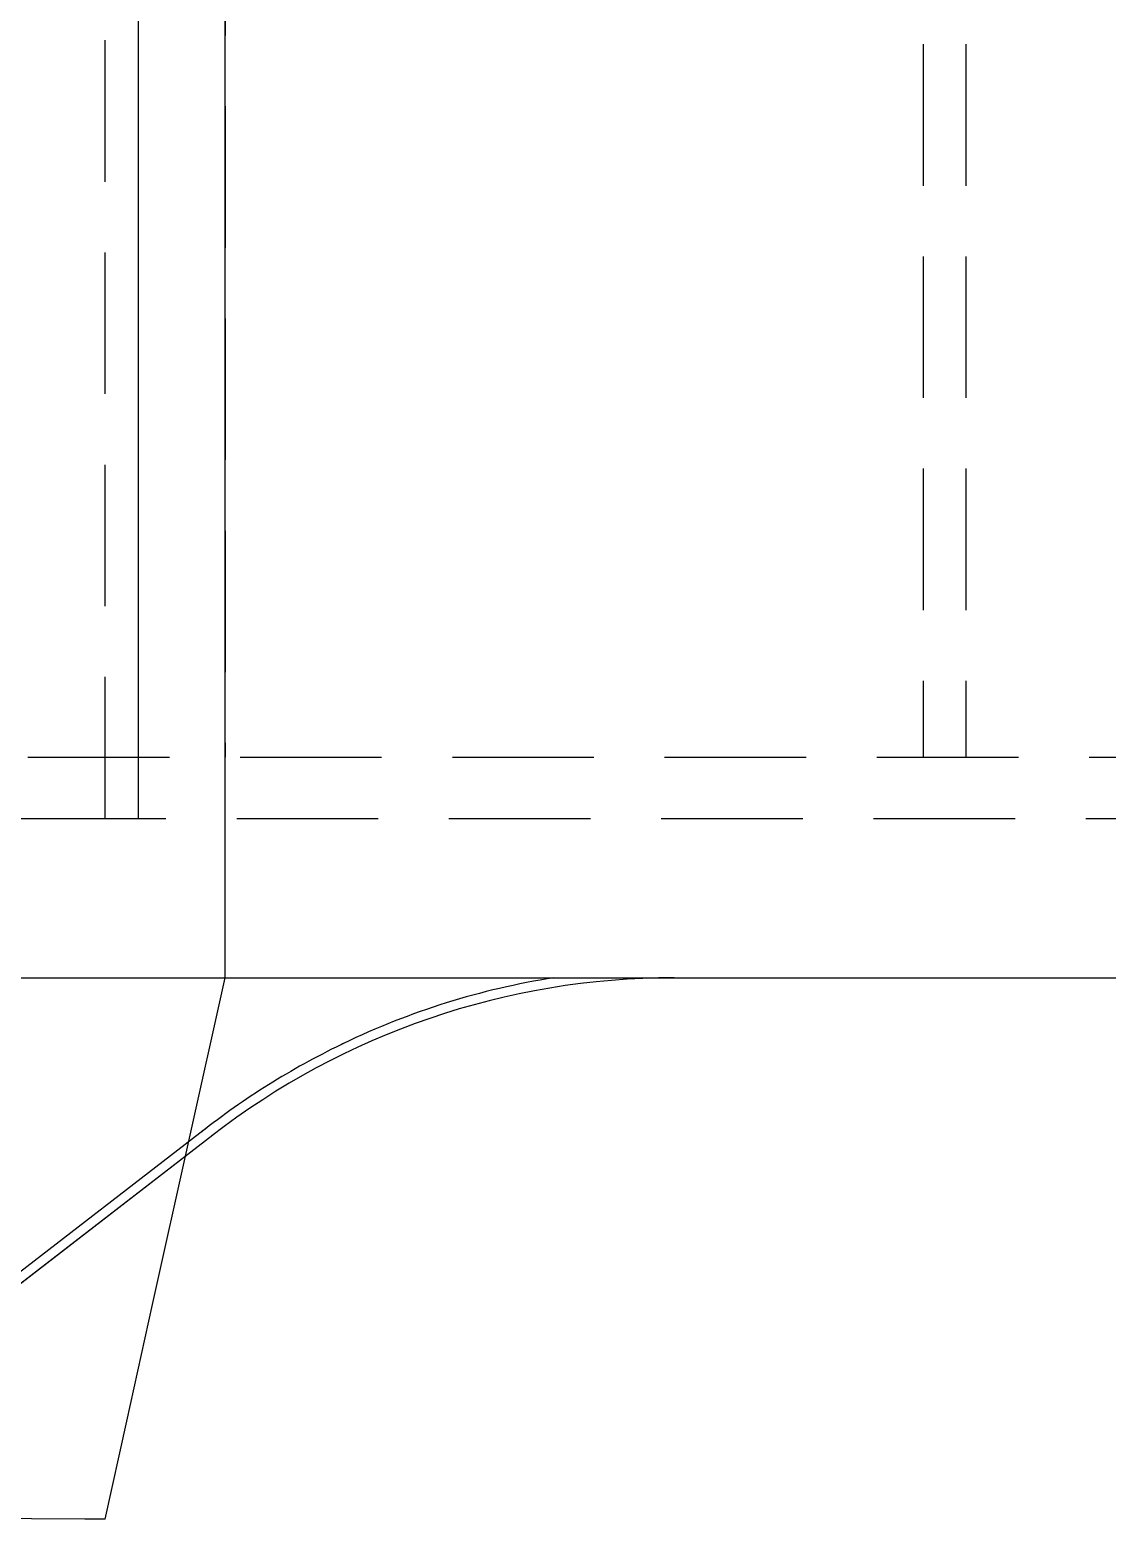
# Model space of a CAD drawing. Extents: x 39751 to 116307, y -36149 to -14965.
# Drawn here: x 44999 to 46141, y -20974 to -19395 of the extents above; entities that cross this region are included whole.
import ezdxf

# ---------------------------------------------------------------- set-up
doc = ezdxf.new("R2010")
doc.units = 0
doc.header["$LTSCALE"] = 1500
for name, pattern in [('DASHED', [0.35, 0.3, -0.05]), ('HIDDEN1', [0.15, 0.1, -0.05]), ('PHAN', [0.76, 0.57, -0.05, 0.02, -0.05, 0.02, -0.05])]:
    doc.linetypes.add(name, pattern=pattern)
for name, color, linetype in [('confine2', 2, 'DASHED'), ('confine4', 2, 'HIDDEN1'), ('confine9', 1, 'PHAN')]:
    doc.layers.add(name, color=color, linetype=linetype)

# ---------------------------------------------------------------- blocks, each defined once
blk = doc.blocks.new('A$C24265A49')
blk.add_line((0, 386), (1327.7, 386))
at = {"color": 7}
for p, q in [((391.8, 30.8), (391.8, 386)), ((431.8, 30.8), (431.8, 386)), ((431.8, 386), (431.8, 35)), ((832.7, 227.2), (602.7, 49.6)), ((608.8, 41.7), (838.8, 219.3)), ((620.7, 50.9), (838.8, 219.3))]:
    blk.add_line(p, q, dxfattribs=at)
at = {"color": 7, "linetype": 'DASHED'}
blk.add_line((391.8, 30.8), (391.8, 386), dxfattribs=at)
at = {"color": 7, "linetype": 'DASHED', "ltscale": 0.1}
for p, q in [((391.8, 322), (431.8, 322)), ((391.8, 322), (431.8, 322)), ((391.8, 290), (431.8, 290)), ((391.8, 290), (431.8, 290)), ((391.8, 122), (431.8, 122)), ((391.8, 122), (431.8, 122)), ((431.8, 122), (391.8, 122)), ((391.8, 90), (431.8, 90)), ((391.8, 90), (431.8, 90))]:
    blk.add_line(p, q, dxfattribs=at)
at = {"color": 7, "ltscale": 0.416402}
for p, q in [((245.1, 77.4), (203.3, 238.7)), ((203.3, 238.7), (245.1, 77.4)), ((235.4, 74.9), (193.6, 236.2))]:
    blk.add_line(p, q, dxfattribs=at)
at = {"color": 7, "ltscale": 0.037503}
blk.add_line((620.7, 50.9), (608.8, 41.7), dxfattribs=at)
at = {"color": 7, "ltscale": 0.01}
blk.add_line((431.8, 31), (431.8, 35), dxfattribs=at)
at = {"color": 7, "ltscale": 0.052099}
blk.add_line((391.8, 30.8), (391.8, 10), dxfattribs=at)
at = {"color": 7, "ltscale": 0.1}
blk.add_line((391.8, 30.8), (431.8, 30.8), dxfattribs=at)
at = {"color": 7, "ltscale": 0.014599}
blk.add_line((391.8, 25), (391.8, 30.8), dxfattribs=at)
at = {"color": 7, "ltscale": 0.052083}
blk.add_line((431.8, 30.8), (431.8, 10), dxfattribs=at)
at = {"color": 7, "ltscale": 0.385937}
for p, q in [((486.6, 10), (332.2, 10)), ((486.6, 0), (332.2, 0))]:
    blk.add_line(p, q, dxfattribs=at)
at = {"color": 7, "ltscale": 0.111499}
blk.add_line((376.8, 10), (332.2, 10), dxfattribs=at)
at = {"color": 7, "linetype": 'DASHED', "ltscale": 0.022917}
blk.add_line((431.8, 10), (431.8, 10), dxfattribs=at)
at = {"color": 7}
for centre, radius, start, end in [((0, 186), 200, 14.5242, 90), ((0, 186), 210, 14.5242, 72.2472), ((0, 186), 210, 14.524, 72.2472), ((1327.7, -414), 800, 90, 127.7819), ((1327.7, -414), 810, 115.6311, 115.8488), ((332.2, 100), 100, 194.5241, 270), ((332.2, 100), 90, 194.5241, 270), ((486.6, 200), 190, 270, 307.6681), ((486.6, 200), 200, 270, 307.6681)]:
    blk.add_arc(centre, radius, start, end, dxfattribs=at)
at = {"color": 7, "linetype": 'DASHED'}
for centre, radius, start, end in [((1325.2, -405.4), 801.2, 98.9669, 115.7398), ((1327.7, -414), 810, 115.6311, 115.8488), ((1327.7, -414), 810, 115.8488, 128.2525), ((332.2, 100), 90, 194.5241, 270)]:
    blk.add_arc(centre, radius, start, end, dxfattribs=at)

msp = doc.modelspace()

# ---------------------------------------------------------------- linework, layer by layer
for p, q in [((45205.7, -20400), (45205.7, -18011)), ((45113.8, -20231), (45113.8, -18136)), ((44505.7, -20231), (45113.8, -20231)), ((45257.7, -20400), (67215.7, -20400))]:
    msp.add_line(p, q)
at = {"color": 7}
for p, q in [((45128.9, -20746.5), (45205.7, -20400)), ((45101.5, -20870.2), (45128.9, -20746.5)), ((45078.5, -20974.1), (45101.5, -20870.2))]:
    msp.add_line(p, q, dxfattribs=at)
msp.add_lwpolyline([(45078.5, -20974.1), (45057.1, -20974), (45000.5, -20973.7), (44943.9, -20973.2)], dxfattribs=at)
at = {"layer": 'confine2', "linetype": 'HIDDEN1'}
for p, q in [((45945.7, -17835.2), (45945.7, -20166)), ((45990.7, -17835.2), (45990.7, -20166)), ((45205.7, -18126), (45205.7, -20166))]:
    msp.add_line(p, q, dxfattribs=at)
at = {"layer": 'confine4'}
msp.add_line((45078.7, -20231), (45078.7, -18136), dxfattribs=at)
at = {"layer": 'confine9', "color": 2, "linetype": 'HIDDEN1'}
for p, q in [((43646.6, -20166), (67135.7, -20166)), ((43643, -20231), (67135.7, -20231))]:
    msp.add_line(p, q, dxfattribs=at)

# ---------------------------------------------------------------- block references
msp.add_blockref('A$C24265A49', (44353.9, -20786))

doc.saveas('drawing.dxf')
